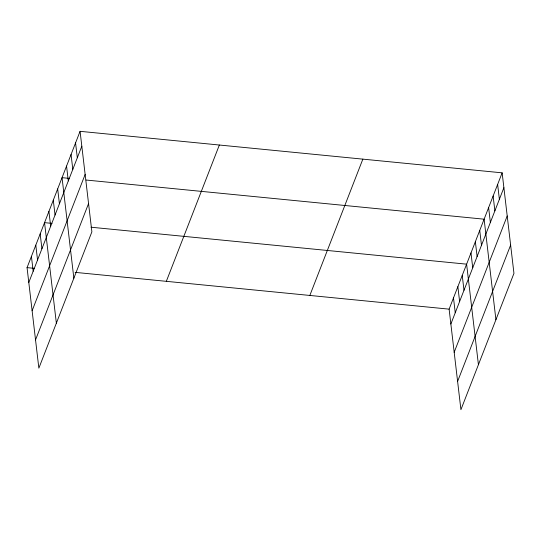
<?xml version="1.0" encoding="UTF-8"?>
<svg xmlns="http://www.w3.org/2000/svg" width="541" height="541" viewBox="0 0 541 541"><rect width="100%" height="100%" fill="white"/><g stroke="black" fill="none" stroke-linecap="round" stroke-linejoin="round"><path stroke-width="0.81" d="M80.075 131.321L91.882 231.852L38.857 368.164L27.05 267.633L80.075 131.321L502.143 172.836L513.95 273.367L460.925 409.679L449.118 309.148L502.143 172.836M28.795 282.497L81.819 146.185M32.115 310.764L85.14 174.452M35.537 339.89L88.562 203.578M166.33 281.334L219.355 145.022M309.837 295.447L362.855 159.135M450.863 324.012L503.887 187.7M454.183 352.286L507.208 215.974M457.605 381.412L510.63 245.1M69.505 178.402L62.046 177.664L73.853 278.196M86.087 180.031L484.114 219.186L495.921 319.717M52.01 223.379L44.545 222.649L56.359 323.18M90.976 227.213L466.613 264.164L478.427 364.702M27.05 267.633L34.509 268.363M75.138 272.36L449.118 309.148M497.632 184.427L499.377 199.291M493.128 196.011L494.873 210.875M488.618 207.595L490.362 222.459M479.739 230.432L481.483 245.289M475.363 241.678L477.108 256.535M470.988 252.918L472.733 267.781M462.237 275.41L463.989 290.274M457.862 286.656L459.613 301.52M453.493 297.902L455.238 312.766M75.564 142.905L77.316 157.769M71.06 154.489L72.805 169.353M66.55 166.08L68.301 180.944M57.671 188.91L59.415 203.774M53.295 200.156L55.04 215.02M48.92 211.403L50.671 226.266M40.176 233.895L41.921 248.759M35.801 245.141L37.545 260.005M31.425 256.387L33.17 271.251"/></g></svg>
